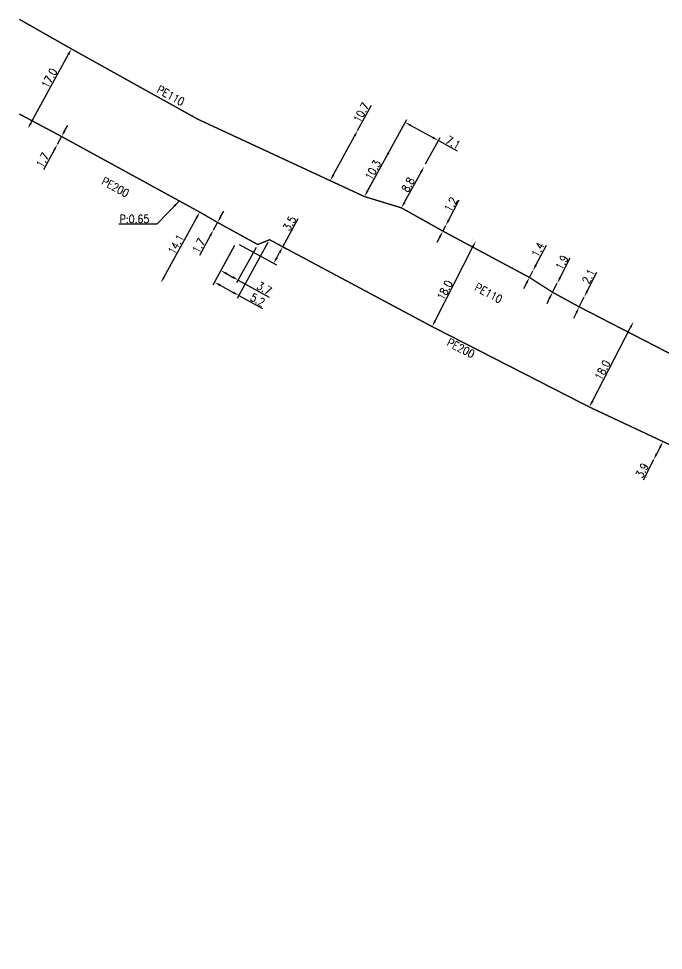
# Model space of a CAD drawing. Header units: millimetres. Extents: x 133989 to 135004, y 130988 to 132014.
# Drawn here: x 133999.9 to 134120.6, y 131120.9 to 131295.5 of the extents above; entities that cross this region are included whole.
import ezdxf
from ezdxf.enums import TextEntityAlignment as Align

# ---------------------------------------------------------------- set-up
doc = ezdxf.new("R2010")
doc.units = ezdxf.units.MM
doc.header["$PDMODE"] = 34
doc.linetypes.add('L_25_PE', pattern=[2000, 1000, 1000])
doc.layers.get('Defpoints').update_dxf_attribs({"linetype": 'CONTINUOUS'})
doc.layers.add('L_150', color=1, linetype='CONTINUOUS')
doc.styles.get("Standard").update_dxf_attribs({"font": 'romans.shx', "width": 0.85})
doc.dimstyles.get("Standard").update_dxf_attribs({"dimtxt": 1.5, "dimasz": 1.2, "dimexe": 0.625, "dimexo": 0.625, "dimgap": 0.25, "dimtad": 1, "dimdec": 1, "dimzin": 0, "dimdsep": 46, "dimtxsty": 'Standard', "dimcen": -0.5, "dimadec": 0, "dimazin": 0, "dimtfac": 1, "dimtdec": 1, "dimtmove": 0, "dimatfit": 3, "dimfxl": 0, "dimtolj": 1, "dimtzin": 0, "dimarcsym": 0})

# ---------------------------------------------------------------- blocks, each defined once
blk = doc.blocks.new('*D287')
at = {"layer": 'Defpoints', "color": 0, "linetype": 'Continuous', "transparency": 16777216}
for p in [(134009.75, 131289.82), (134001.61, 131274.9), (134001.61, 131274.9)]:
    blk.add_point(p, dxfattribs=at)
at = {"layer": 'L_150', "color": 0, "linetype": 'Continuous', "lineweight": -2, "transparency": 16777216}
for p, q in [((134009.18, 131288.76), (134002.18, 131275.95)), ((134010.3, 131289.52), (134010.3, 131289.52))]:
    blk.add_line(p, q, dxfattribs=at)
at = {"layer": 'L_150', "color": 0, "linetype": 'Continuous', "transparency": 16777216}
for points in [[(134009, 131288.86), (134009.35, 131288.67), (134009.75, 131289.82)], [(134002, 131276.04), (134002.36, 131275.85), (134001.61, 131274.9)]]:
    blk.add_solid(points, dxfattribs=at)
at = {"layer": 'L_150', "color": 0, "linetype": 'Continuous', "transparency": 16777216, "insert": (134005.62, 131284.34), "char_height": 1.5, "attachment_point": 5, "rotation": 61.3634}
blk.add_mtext('\\A1;17.0', dxfattribs=at)
blk = doc.blocks.new('*D288')
at = {"layer": 'Defpoints', "color": 0, "linetype": 'Continuous', "transparency": 16777216}
for p in [(134063.36, 131274.52), (134063.36, 131274.52), (134058.23, 131265.12)]:
    blk.add_point(p, dxfattribs=at)
at = {"layer": 'L_150', "color": 0, "linetype": 'Continuous', "lineweight": -2, "transparency": 16777216}
for p, q in [((134063.36, 131274.52), (134065.95, 131279.26)), ((134058.81, 131266.18), (134062.78, 131273.46))]:
    blk.add_line(p, q, dxfattribs=at)
at = {"layer": 'L_150', "color": 0, "linetype": 'Continuous', "transparency": 16777216}
for points in [[(134062.61, 131273.56), (134062.96, 131273.37), (134063.36, 131274.52)], [(134058.63, 131266.27), (134058.98, 131266.08), (134058.23, 131265.12)]]:
    blk.add_solid(points, dxfattribs=at)
at = {"layer": 'L_150', "color": 0, "linetype": 'Continuous', "transparency": 16777216, "insert": (134064.06, 131277.89), "char_height": 1.5, "attachment_point": 5, "rotation": 61.3656}
blk.add_mtext('\\A1;10.7', dxfattribs=at)
blk = doc.blocks.new('*D332')
at = {"layer": 'Defpoints', "color": 0, "linetype": 'Continuous', "transparency": 16777216}
for p in [(134033.79, 131259.23), (134026.52, 131245.99), (134026.52, 131245.99)]:
    blk.add_point(p, dxfattribs=at)
at = {"layer": 'L_150', "color": 0, "linetype": 'Continuous', "lineweight": -2, "transparency": 16777216}
for p, q in [((134033.21, 131258.18), (134027.1, 131247.04)), ((134027.07, 131245.69), (134027.07, 131245.69))]:
    blk.add_line(p, q, dxfattribs=at)
at = {"layer": 'L_150', "color": 0, "linetype": 'Continuous', "transparency": 16777216}
for points in [[(134033.04, 131258.27), (134033.39, 131258.08), (134033.79, 131259.23)], [(134026.93, 131247.14), (134027.28, 131246.95), (134026.52, 131245.99)]]:
    blk.add_solid(points, dxfattribs=at)
at = {"layer": 'L_150', "color": 0, "linetype": 'Continuous', "transparency": 16777216, "insert": (134029.34, 131253.19), "char_height": 1.5, "attachment_point": 5, "rotation": 61.2257}
blk.add_mtext('\\A1;14.1', dxfattribs=at)
blk = doc.blocks.new('*D333')
at = {"layer": 'Defpoints', "color": 0, "linetype": 'Continuous', "transparency": 16777216}
for p in [(134007.92, 131273.39), (134007.1, 131271.89), (134007.1, 131271.89)]:
    blk.add_point(p, dxfattribs=at)
at = {"layer": 'L_150', "color": 0, "linetype": 'Continuous', "lineweight": -2, "transparency": 16777216}
for p, q in [((134008.49, 131274.44), (134009.07, 131275.49)), ((134007.92, 131273.39), (134007.1, 131271.89)), ((134006.53, 131270.84), (134004.52, 131267.16))]:
    blk.add_line(p, q, dxfattribs=at)
at = {"layer": 'L_150', "color": 0, "linetype": 'Continuous', "transparency": 16777216}
for points in [[(134008.32, 131274.54), (134008.67, 131274.34), (134007.92, 131273.39)], [(134006.35, 131270.94), (134006.7, 131270.74), (134007.1, 131271.89)]]:
    blk.add_solid(points, dxfattribs=at)
at = {"layer": 'L_150', "color": 0, "linetype": 'Continuous', "transparency": 16777216, "insert": (134004.36, 131268.96), "char_height": 1.5, "attachment_point": 5, "rotation": 61.3634}
blk.add_mtext('\\A1;1.7', dxfattribs=at)
blk = doc.blocks.new('*D334')
at = {"layer": 'Defpoints', "color": 0, "linetype": 'Continuous', "transparency": 16777216}
for p in [(134037.13, 131257.29), (134036.34, 131255.84), (134036.34, 131255.84)]:
    blk.add_point(p, dxfattribs=at)
at = {"layer": 'L_150', "color": 0, "linetype": 'Continuous', "lineweight": -2, "transparency": 16777216}
for p, q in [((134037.71, 131258.34), (134038.29, 131259.39)), ((134037.13, 131257.29), (134036.34, 131255.84)), ((134035.76, 131254.79), (134033.74, 131251.12))]:
    blk.add_line(p, q, dxfattribs=at)
at = {"layer": 'L_150', "color": 0, "linetype": 'Continuous', "transparency": 16777216}
for points in [[(134037.53, 131258.43), (134037.88, 131258.24), (134037.13, 131257.29)], [(134035.58, 131254.88), (134035.94, 131254.69), (134036.34, 131255.84)]]:
    blk.add_solid(points, dxfattribs=at)
at = {"layer": 'L_150', "color": 0, "linetype": 'Continuous', "transparency": 16777216, "insert": (134033.59, 131252.91), "char_height": 1.5, "attachment_point": 5, "rotation": 61.2257}
blk.add_mtext('\\A1;1.7', dxfattribs=at)
blk = doc.blocks.new('*D335')
at = {"layer": 'Defpoints', "color": 0, "linetype": 'Continuous', "transparency": 16777216}
for p in [(134040.63, 131253.48), (134046.87, 131254.05), (134036.56, 131246.09)]:
    blk.add_point(p, dxfattribs=at)
at = {"layer": 'L_150', "color": 0, "linetype": 'Continuous', "lineweight": -2, "transparency": 16777216}
for p, q in [((134040.32, 131252.94), (134036.26, 131245.54)), ((134046.57, 131253.5), (134040.82, 131243.04)), ((134037.62, 131245.51), (134040.07, 131244.16)), ((134041.12, 131243.59), (134045.56, 131241.15))]:
    blk.add_line(p, q, dxfattribs=at)
at = {"layer": 'L_150', "color": 0, "linetype": 'Continuous', "transparency": 16777216}
for points in [[(134037.71, 131245.69), (134037.52, 131245.34), (134036.56, 131246.09)], [(134040.17, 131244.34), (134039.97, 131243.99), (134041.12, 131243.59)]]:
    blk.add_solid(points, dxfattribs=at)
at = {"layer": 'L_150', "color": 0, "linetype": 'Continuous', "transparency": 16777216, "insert": (134044.65, 131242.79), "char_height": 1.5, "attachment_point": 5, "rotation": 331.2257}
blk.add_mtext('\\A1;5.2', dxfattribs=at)
blk = doc.blocks.new('*D336')
at = {"layer": 'Defpoints', "color": 0, "linetype": 'Continuous', "transparency": 16777216}
for p in [(134040.63, 131253.48), (134046.87, 131254.05), (134047.65, 131249.63)]:
    blk.add_point(p, dxfattribs=at)
at = {"layer": 'L_150', "color": 0, "linetype": 'Continuous', "lineweight": -2, "transparency": 16777216}
for p, q in [((134049.33, 131252.7), (134052.26, 131258.02)), ((134041.17, 131253.18), (134048.19, 131249.33)), ((134047.42, 131253.75), (134049.88, 131252.4)), ((134048.22, 131250.68), (134048.75, 131251.64))]:
    blk.add_line(p, q, dxfattribs=at)
at = {"layer": 'L_150', "color": 0, "linetype": 'Continuous', "transparency": 16777216}
for points in [[(134048.58, 131251.74), (134048.93, 131251.55), (134049.33, 131252.7)], [(134048.05, 131250.78), (134048.4, 131250.58), (134047.65, 131249.63)]]:
    blk.add_solid(points, dxfattribs=at)
at = {"layer": 'L_150', "color": 0, "linetype": 'Continuous', "transparency": 16777216, "insert": (134050.62, 131257.11), "char_height": 1.5, "attachment_point": 5, "rotation": 61.2257}
blk.add_mtext('\\A1;3.5', dxfattribs=at)
blk = doc.blocks.new('*D337')
at = {"layer": 'Defpoints', "color": 0, "linetype": 'Continuous', "transparency": 16777216}
for p in [(134040.63, 131253.48), (134044.66, 131253.15), (134037.76, 131248.27)]:
    blk.add_point(p, dxfattribs=at)
at = {"layer": 'L_150', "color": 0, "linetype": 'Continuous', "lineweight": -2, "transparency": 16777216}
for p, q in [((134040.32, 131252.94), (134037.46, 131247.72)), ((134044.36, 131252.6), (134040.7, 131245.94)), ((134038.81, 131247.69), (134039.95, 131247.06)), ((134041, 131246.48), (134046.77, 131243.31))]:
    blk.add_line(p, q, dxfattribs=at)
at = {"layer": 'L_150', "color": 0, "linetype": 'Continuous', "transparency": 16777216}
for points in [[(134038.91, 131247.86), (134038.71, 131247.51), (134037.76, 131248.27)], [(134040.05, 131247.24), (134039.85, 131246.89), (134041, 131246.48)]]:
    blk.add_solid(points, dxfattribs=at)
at = {"layer": 'L_150', "color": 0, "linetype": 'Continuous', "transparency": 16777216, "insert": (134045.87, 131244.95), "char_height": 1.5, "attachment_point": 5, "rotation": 331.2257}
blk.add_mtext('\\A1;3.7', dxfattribs=at)
blk = doc.blocks.new('*D338')
at = {"layer": 'Defpoints', "color": 0, "linetype": 'Continuous', "transparency": 16777216}
for p in [(134085.5, 131253.8), (134085.5, 131253.8), (134077.33, 131237.76)]:
    blk.add_point(p, dxfattribs=at)
at = {"layer": 'L_150', "color": 0, "linetype": 'Continuous', "lineweight": -2, "transparency": 16777216}
for p, q in [((134084.94, 131254.08), (134084.94, 131254.08)), ((134077.87, 131238.83), (134084.95, 131252.73))]:
    blk.add_line(p, q, dxfattribs=at)
at = {"layer": 'L_150', "color": 0, "linetype": 'Continuous', "transparency": 16777216}
for points in [[(134084.77, 131252.82), (134085.13, 131252.64), (134085.5, 131253.8)], [(134077.69, 131238.92), (134078.05, 131238.74), (134077.33, 131237.76)]]:
    blk.add_solid(points, dxfattribs=at)
at = {"layer": 'L_150', "color": 0, "linetype": 'Continuous', "transparency": 16777216, "insert": (134079.69, 131244.59), "char_height": 1.5, "attachment_point": 5, "rotation": 62.9972}
blk.add_mtext('\\A1;18.0', dxfattribs=at)
blk = doc.blocks.new('*D339')
at = {"layer": 'Defpoints', "color": 0, "linetype": 'Continuous', "transparency": 16777216}
for p in [(134115.03, 131238.69), (134115.03, 131238.69), (134106.78, 131222.69)]:
    blk.add_point(p, dxfattribs=at)
at = {"layer": 'L_150', "color": 0, "linetype": 'Continuous', "lineweight": -2, "transparency": 16777216}
for p, q in [((134107.33, 131223.76), (134114.48, 131237.62)), ((134106.22, 131222.98), (134106.22, 131222.98))]:
    blk.add_line(p, q, dxfattribs=at)
at = {"layer": 'L_150', "color": 0, "linetype": 'Continuous', "transparency": 16777216}
for points in [[(134114.3, 131237.71), (134114.66, 131237.53), (134115.03, 131238.69)], [(134107.15, 131223.85), (134107.51, 131223.67), (134106.78, 131222.69)]]:
    blk.add_solid(points, dxfattribs=at)
at = {"layer": 'L_150', "color": 0, "linetype": 'Continuous', "transparency": 16777216, "insert": (134109.23, 131229.62), "char_height": 1.5, "attachment_point": 5, "rotation": 62.7141}
blk.add_mtext('\\A1;18.0', dxfattribs=at)
blk = doc.blocks.new('*D351')
at = {"layer": 'Defpoints', "color": 0, "linetype": 'Continuous', "transparency": 16777216}
for p in [(134078.5, 131272.64), (134075.81, 131267.74), (134064.65, 131262.14)]:
    blk.add_point(p, dxfattribs=at)
at = {"layer": 'L_150', "color": 0, "linetype": 'Continuous', "lineweight": -2, "transparency": 16777216}
for p, q in [((134064.95, 131262.69), (134072.57, 131276.6)), ((134073.33, 131275.48), (134077.45, 131273.22)), ((134076.11, 131268.29), (134078.8, 131273.19)), ((134078.5, 131272.64), (134082.01, 131270.72))]:
    blk.add_line(p, q, dxfattribs=at)
at = {"layer": 'L_150', "color": 0, "linetype": 'Continuous', "transparency": 16777216}
for points in [[(134073.42, 131275.65), (134073.23, 131275.3), (134072.27, 131276.06)], [(134077.54, 131273.4), (134077.35, 131273.04), (134078.5, 131272.64)]]:
    blk.add_solid(points, dxfattribs=at)
at = {"layer": 'L_150', "color": 0, "linetype": 'Continuous', "transparency": 16777216, "insert": (134081.26, 131272.27), "char_height": 1.5, "attachment_point": 5, "rotation": 331.2791}
blk.add_mtext('\\A1;7.1', dxfattribs=at)
blk = doc.blocks.new('*D352')
at = {"layer": 'Defpoints', "color": 0, "linetype": 'Continuous', "transparency": 16777216}
for p in [(134079.89, 131256.73), (134079.89, 131256.73), (134079.33, 131255.67)]:
    blk.add_point(p, dxfattribs=at)
at = {"layer": 'L_150', "color": 0, "linetype": 'Continuous', "lineweight": -2, "transparency": 16777216}
for p, q in [((134080.45, 131257.8), (134082.4, 131261.5)), ((134079.33, 131255.67), (134079.89, 131256.73)), ((134078.77, 131254.61), (134078.21, 131253.55))]:
    blk.add_line(p, q, dxfattribs=at)
at = {"layer": 'L_150', "color": 0, "linetype": 'Continuous', "transparency": 16777216}
for points in [[(134080.27, 131257.89), (134080.63, 131257.7), (134079.89, 131256.73)], [(134078.6, 131254.7), (134078.95, 131254.52), (134079.33, 131255.67)]]:
    blk.add_solid(points, dxfattribs=at)
at = {"layer": 'L_150', "color": 0, "linetype": 'Continuous', "transparency": 16777216, "insert": (134080.82, 131260.65), "char_height": 1.5, "attachment_point": 5, "rotation": 62.2335}
blk.add_mtext('\\A1;1.2', dxfattribs=at)
blk = doc.blocks.new('*D353')
at = {"layer": 'Defpoints', "color": 0, "linetype": 'Continuous', "transparency": 16777216}
for p in [(134096.19, 131248.22), (134096.19, 131248.22), (134095.55, 131246.98)]:
    blk.add_point(p, dxfattribs=at)
at = {"layer": 'L_150', "color": 0, "linetype": 'Continuous', "lineweight": -2, "transparency": 16777216}
for p, q in [((134096.75, 131249.29), (134098.72, 131253.05)), ((134095.55, 131246.98), (134096.19, 131248.22)), ((134094.99, 131247.27), (134094.99, 131247.27)), ((134094.99, 131245.92), (134094.43, 131244.86))]:
    blk.add_line(p, q, dxfattribs=at)
at = {"layer": 'L_150', "color": 0, "linetype": 'Continuous', "transparency": 16777216}
for points in [[(134096.57, 131249.38), (134096.93, 131249.19), (134096.19, 131248.22)], [(134094.81, 131246.01), (134095.17, 131245.83), (134095.55, 131246.98)]]:
    blk.add_solid(points, dxfattribs=at)
at = {"layer": 'L_150', "color": 0, "linetype": 'Continuous', "transparency": 16777216, "insert": (134097.13, 131252.17), "char_height": 1.5, "attachment_point": 5, "rotation": 62.4032}
blk.add_mtext('\\A1;1.4', dxfattribs=at)
blk = doc.blocks.new('*D354')
at = {"layer": 'Defpoints', "color": 0, "linetype": 'Continuous', "transparency": 16777216}
for p in [(134100.75, 131245.89), (134100.75, 131245.89), (134099.88, 131244.2)]:
    blk.add_point(p, dxfattribs=at)
at = {"layer": 'L_150', "color": 0, "linetype": 'Continuous', "lineweight": -2, "transparency": 16777216}
for p, q in [((134101.29, 131246.95), (134103.18, 131250.63)), ((134099.88, 131244.2), (134100.75, 131245.89)), ((134099.33, 131243.13), (134098.78, 131242.06))]:
    blk.add_line(p, q, dxfattribs=at)
at = {"layer": 'L_150', "color": 0, "linetype": 'Continuous', "transparency": 16777216}
for points in [[(134101.12, 131247.05), (134101.47, 131246.86), (134100.75, 131245.89)], [(134099.15, 131243.22), (134099.51, 131243.04), (134099.88, 131244.2)]]:
    blk.add_solid(points, dxfattribs=at)
at = {"layer": 'L_150', "color": 0, "linetype": 'Continuous', "transparency": 16777216, "insert": (134101.62, 131249.78), "char_height": 1.5, "attachment_point": 5, "rotation": 62.808}
blk.add_mtext('\\A1;1.9', dxfattribs=at)
blk = doc.blocks.new('*D355')
at = {"layer": 'Defpoints', "color": 0, "linetype": 'Continuous', "transparency": 16777216}
for p in [(134105.82, 131243.34), (134105.82, 131243.34), (134104.88, 131241.46)]:
    blk.add_point(p, dxfattribs=at)
at = {"layer": 'L_150', "color": 0, "linetype": 'Continuous', "lineweight": -2, "transparency": 16777216}
for p, q in [((134106.36, 131244.41), (134108.15, 131248)), ((134104.88, 131241.46), (134105.82, 131243.34)), ((134104.35, 131240.39), (134103.81, 131239.31))]:
    blk.add_line(p, q, dxfattribs=at)
at = {"layer": 'L_150', "color": 0, "linetype": 'Continuous', "transparency": 16777216}
for points in [[(134106.18, 131244.5), (134106.54, 131244.32), (134105.82, 131243.34)], [(134104.17, 131240.48), (134104.52, 131240.3), (134104.88, 131241.46)]]:
    blk.add_solid(points, dxfattribs=at)
at = {"layer": 'L_150', "color": 0, "linetype": 'Continuous', "transparency": 16777216, "insert": (134106.63, 131247.19), "char_height": 1.5, "attachment_point": 5, "rotation": 63.4349}
blk.add_mtext('\\A1;2.1', dxfattribs=at)
blk = doc.blocks.new('*D362')
at = {"layer": 'Defpoints', "color": 0, "linetype": 'Continuous', "transparency": 16777216}
for p in [(134075.81, 131267.74), (134075.81, 131267.74), (134071.58, 131260.02)]:
    blk.add_point(p, dxfattribs=at)
at = {"layer": 'L_150', "color": 0, "linetype": 'Continuous', "lineweight": -2, "transparency": 16777216}
blk.add_line((134072.16, 131261.07), (134075.24, 131266.69), dxfattribs=at)
at = {"layer": 'L_150', "color": 0, "linetype": 'Continuous', "transparency": 16777216}
for points in [[(134075.06, 131266.78), (134075.41, 131266.59), (134075.81, 131267.74)], [(134071.99, 131261.17), (134072.34, 131260.98), (134071.58, 131260.02)]]:
    blk.add_solid(points, dxfattribs=at)
at = {"layer": 'L_150', "color": 0, "linetype": 'Continuous', "transparency": 16777216, "insert": (134072.82, 131264.36), "char_height": 1.5, "attachment_point": 5, "rotation": 61.2791}
blk.add_mtext('\\A1;8.8', dxfattribs=at)
blk = doc.blocks.new('*D398')
at = {"layer": 'Defpoints', "color": 0, "linetype": 'Continuous', "transparency": 16777216}
for p in [(134069.58, 131271.13), (134069.58, 131271.13), (134064.65, 131262.14)]:
    blk.add_point(p, dxfattribs=at)
at = {"layer": 'L_150', "color": 0, "linetype": 'Continuous', "lineweight": -2, "transparency": 16777216}
blk.add_line((134065.23, 131263.2), (134069, 131270.08), dxfattribs=at)
at = {"layer": 'L_150', "color": 0, "linetype": 'Continuous', "transparency": 16777216}
for points in [[(134068.82, 131270.18), (134069.18, 131269.98), (134069.58, 131271.13)], [(134065.05, 131263.29), (134065.4, 131263.1), (134064.65, 131262.14)]]:
    blk.add_solid(points, dxfattribs=at)
at = {"layer": 'L_150', "color": 0, "linetype": 'Continuous', "transparency": 16777216, "insert": (134066.24, 131267.12), "char_height": 1.5, "attachment_point": 5, "rotation": 61.2791}
blk.add_mtext('\\A1;10.3', dxfattribs=at)
blk = doc.blocks.new('*D404')
at = {"layer": 'Defpoints', "color": 0, "linetype": 'Continuous', "transparency": 16777216}
for p in [(134120.56, 131216.22), (134118.8, 131212.8), (134118.8, 131212.8)]:
    blk.add_point(p, dxfattribs=at)
at = {"layer": 'L_150', "color": 0, "linetype": 'Continuous', "lineweight": -2, "transparency": 16777216}
for p, q in [((134120.01, 131215.15), (134119.35, 131213.86)), ((134118.8, 131212.8), (134116.83, 131208.96))]:
    blk.add_line(p, q, dxfattribs=at)
at = {"layer": 'L_150', "color": 0, "linetype": 'Continuous', "transparency": 16777216}
for points in [[(134119.83, 131215.25), (134120.19, 131215.06), (134120.56, 131216.22)], [(134119.17, 131213.96), (134119.52, 131213.77), (134118.8, 131212.8)]]:
    blk.add_solid(points, dxfattribs=at)
at = {"layer": 'L_150', "color": 0, "linetype": 'Continuous', "transparency": 16777216, "insert": (134116.65, 131210.8), "char_height": 1.5, "attachment_point": 5, "rotation": 62.8059}
blk.add_mtext('\\A1;3.9', dxfattribs=at)

msp = doc.modelspace()

# ---------------------------------------------------------------- linework, layer by layer
at = {"layer": 'L_150', "linetype": 'L_25_PE', "flags": 128}
for points in [[(134394.67, 131093.71, 0.25, 0.25, 0), (134385.25, 131098.2, 0.25, 0.25, 0), (134365.13, 131108.39, 0.25, 0.25, 0), (134342.26, 131120.23, 0.25, 0.25, 0), (134303.08, 131140.07, 0.25, 0.25, 0), (134256.25, 131163.94, 0.25, 0.25, 0), (134204.96, 131190.4, 0.25, 0.25, 0), (134205.19, 131190.84, 0.25, 0.25, 0), (134202.79, 131192.09, 0.25, 0.25, 0), (134201.26, 131192.82, 0.25, 0.25, 0), (134201.26, 131192.82, 0.25, 0.25, 0), (134189.04, 131198.61, 0.25, 0.25, 0), (134177.87, 131204.22, 0.25, 0.25, 0), (134164.78, 131210.71, 0.25, 0.25, 0), (134145.8, 131220.57, 0.25, 0.25, 0), (134120.71, 131233.3, 0.25, 0.25, 0), (134104.88, 131241.46, 0.25, 0.25, 0), (134099.88, 131244.2, 0.25, 0.25, 0), (134095.55, 131246.98, 0.25, 0.25, 0), (134079.33, 131255.67, 0.25, 0.25, 0), (134071.58, 131260.02, 0.25, 0.25, 0), (134064.65, 131262.14, 0.25, 0.25, 0), (134058.23, 131265.12, 0.25, 0.25, 0), (134033.43, 131276.64, 0.25, 0.25, 0), (134033.43, 131276.64, 0.25, 0.25, 0), (134009.75, 131289.82, 0.25, 0.25, 0), (134000, 131295.37, 0, 0, 0)], [(134386.91, 131078.59, 0.25, 0.25, 0), (134378.29, 131082.81, 0.25, 0.25, 0), (134369.35, 131087.81, 0.25, 0.25, 0), (134365.78, 131089.61, 0.25, 0.25, 0), (134364.77, 131089.18, 0.25, 0.25, 0), (134361.09, 131091.06, 0.25, 0.25, 0), (134357.03, 131093.25, 0.25, 0.25, 0), (134310.64, 131116.58, 0.25, 0.25, 0), (134310.64, 131116.58, 0.25, 0.25, 0), (134299.04, 131122.44, 0.25, 0.25, 0), (134285.66, 131129.2, 0.25, 0.25, 0), (134269.86, 131137.32, 0.25, 0.25, 0), (134251.29, 131146.71, 0.25, 0.25, 0), (134248.68, 131148.03, 0.25, 0.25, 0), (134236.24, 131154.42, 0.25, 0.25, 0), (134217.83, 131163.7, 0.25, 0.25, 0), (134207.82, 131168.67, 0.25, 0.25, 0), (134204.08, 131170.75, 0.25, 0.25, 0), (134199.64, 131173.42, 0.25, 0.25, 0), (134192.8, 131177.01, 0.25, 0.25, 0), (134185.15, 131180.8, 0.25, 0.25, 0), (134171.8, 131187.58, 0.25, 0.25, 0), (134160.76, 131193.19, 0.25, 0.25, 0), (134147.13, 131200.07, 0.25, 0.25, 0), (134142.05, 131202.4, 0.25, 0.25, 0), (134130.35, 131209.18, 0.25, 0.25, 0), (134126.09, 131211.64, 0.25, 0.25, 0), (134124.99, 131214.14, 0.25, 0.25, 0), (134124.99, 131214.14, 0.25, 0.25, 0), (134120.56, 131216.22, 0.25, 0.25, 0), (134106.78, 131222.69, 0.25, 0.25, 0), (134077.33, 131237.76, 0.25, 0.25, 0), (134046.87, 131254.05, 0.25, 0.25, 0), (134044.66, 131253.15, 0.25, 0.25, 0), (134037.13, 131257.29, 0.25, 0.25, 0), (134037.13, 131257.29, 0.25, 0.25, 0), (134037.13, 131257.29, 0.25, 0.25, 0), (134037.13, 131257.29, 0.25, 0.25, 0), (134033.79, 131259.23, 0.25, 0.25, 0), (134007.92, 131273.39, 0.25, 0.25, 0), (134000, 131277.62, 0, 0, 0)]]:
    msp.add_lwpolyline(points, format="xyseb", dxfattribs=at)

# ---------------------------------------------------------------- texts
at = {"layer": 'L_150', "linetype": 'Continuous', "width": 0.85}
for s, rotation, p in [('PE110', 330.9102, (134028.36, 131281.05)), ('PE200', 331.1407, (134017.99, 131263.9)), ('PE110', 331.8042, (134087.89, 131244.03)), ('PE200', 332.9069, (134082.71, 131233.72))]:
    msp.add_text(s, height=1.5, rotation=rotation, dxfattribs=at).set_placement(p, align=Align.MIDDLE)
at = {"layer": 'L_150', "linetype": 'Continuous', "insert": (134024.33, 131257.19), "char_height": 1.5, "attachment_point": 9}
msp.add_mtext('P:0.65', dxfattribs=at)

# ---------------------------------------------------------------- dimensions: what is measured, and where the dimension line sits
at = {"layer": 'L_150', "linetype": 'Continuous'}
for base, p1, p2, angle, picture, middle in [((134001.61, 131274.9), (134009.75, 131289.82), (134001.61, 131274.9), 61.3634, '*D287', (134006.5, 131283.86)), ((134063.36, 131274.52), (134058.23, 131265.12), (134063.36, 131274.52), 241.3656, '*D288', (134064.94, 131277.41)), ((134078.5, 131272.64), (134064.65, 131262.14), (134075.81, 131267.74), 151.2791, '*D351', (134080.78, 131271.39)), ((134007.1, 131271.89), (134007.92, 131273.39), (134007.1, 131271.89), 61.3634, '*D333', (134005.24, 131268.48)), ((134069.58, 131271.13), (134064.65, 131262.14), (134069.58, 131271.13), 241.2791, '*D398', (134067.11, 131266.64)), ((134075.81, 131267.74), (134071.58, 131260.02), (134075.81, 131267.74), 241.2791, '*D362', (134073.7, 131263.88)), ((134079.89, 131256.73), (134079.33, 131255.67), (134079.89, 131256.73), 242.2335, '*D352', (134081.71, 131260.18)), ((134036.34, 131255.84), (134037.13, 131257.29), (134036.34, 131255.84), 61.2257, '*D334', (134034.46, 131252.43)), ((134047.65, 131249.63), (134046.87, 131254.05), (134040.63, 131253.48), 61.2257, '*D336', (134051.49, 131256.63)), ((134036.56, 131246.09), (134046.87, 131254.05), (134040.63, 131253.48), 331.2257, '*D335', (134044.17, 131241.91)), ((134037.76, 131248.27), (134044.66, 131253.15), (134040.63, 131253.48), 331.2257, '*D337', (134045.38, 131244.08)), ((134085.5, 131253.8), (134077.33, 131237.76), (134085.5, 131253.8), 242.9972, '*D338', (134080.58, 131244.14)), ((134096.19, 131248.22), (134095.55, 131246.98), (134096.19, 131248.22), 242.4032, '*D353', (134098.01, 131251.7)), ((134100.75, 131245.89), (134099.88, 131244.2), (134100.75, 131245.89), 242.808, '*D354', (134102.51, 131249.32)), ((134105.82, 131243.34), (134104.88, 131241.46), (134105.82, 131243.34), 243.4349, '*D355', (134107.52, 131246.74)), ((134115.03, 131238.69), (134106.78, 131222.69), (134115.03, 131238.69), 242.7141, '*D339', (134110.12, 131229.16)), ((134118.7972, 131212.7969), (134120.556676, 131216.221334), (134118.7972, 131212.7969), 62.805877, '*D404', (134117.537983, 131210.346111))]:
    dim = msp.add_linear_dim(base=base, p1=p1, p2=p2, angle=angle, dimstyle='Standard', dxfattribs=at)
    dim.commit()
    dim.dimension.update_dxf_attribs({"geometry": picture, "text_midpoint": middle, "dimtype": 160})
dim = msp.add_linear_dim(base=(134026.52, 131245.99), p1=(134033.79, 131259.23), p2=(134026.52, 131245.99), angle=61.2257, text='14.1', dimstyle='Standard', dxfattribs=at)
dim.commit()
dim.dimension.update_dxf_attribs({"geometry": '*D332', "text_midpoint": (134030.21, 131252.71), "dimtype": 160})

# ---------------------------------------------------------------- leaders
at = {"layer": 'L_150', "linetype": 'Continuous', "annotation_type": 0, "has_hookline": 1, "hookline_direction": 1, "text_width": 5.71}
msp.add_leader([(134029.91, 131261.27), (134025.78, 131256.94), (134024.58, 131256.94)], dimstyle='Standard', dxfattribs=at)

doc.saveas('drawing.dxf')
